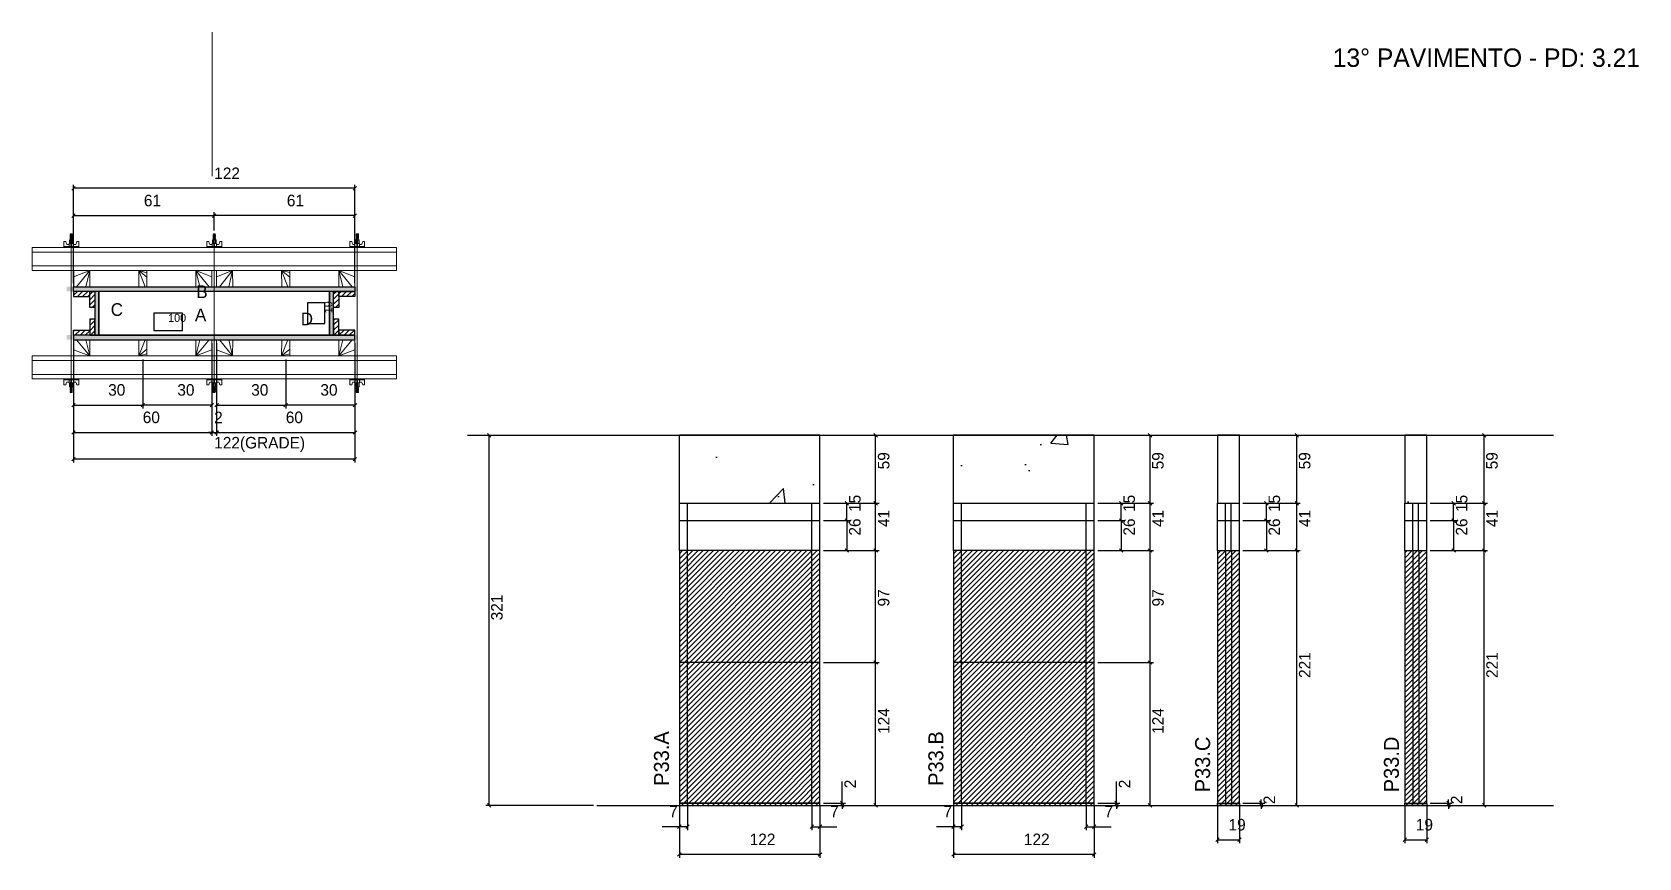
# Model space of a CAD drawing. Header units: metres. Extents: x 4453 to 5847, y 1805 to 2521.
import ezdxf

# ---------------------------------------------------------------- set-up
doc = ezdxf.new("R2010")
doc.units = ezdxf.units.M
for name, color, linetype in [('CHAPA', 7, 'Continuous'), ('COTA', 7, 'Continuous'), ('Hachura', 7, 'Continuous'), ('Madeira', 7, 'Continuous'), ('NIVEL 2° PAV.', 7, 'Continuous'), ('NOMENCLATURA', 7, 'Continuous'), ('Nível', 7, 'Continuous'), ('Painéis', 7, 'Continuous'), ('Perfil Metálico', 7, 'Continuous'), ('SARR_2.2x7', 7, 'Continuous'), ('SARRAFO', 7, 'Continuous'), ('Texto Seção', 7, 'Continuous'), ('TEXTO_GERAL', 7, 'Continuous')]:
    doc.layers.add(name, color=color, linetype=linetype)

msp = doc.modelspace()

# ---------------------------------------------------------------- hatches: boundary and pattern name
at = {"layer": 'COTA'}
h = msp.add_hatch(dxfattribs=at)
h.set_pattern_fill('AR-CONC')
h.paths.add_polyline_path([(5014.4, 2171.6), (5014.4, 2112.6), (5136.4, 2112.6), (5136.4, 2171.6), (5014.4, 2171.6)])
h = msp.add_hatch(dxfattribs=at)
h.set_pattern_fill('AR-CONC')
h.paths.add_polyline_path([(5252.3, 2171.6), (5252.3, 2112.6), (5374.3, 2112.6), (5374.3, 2171.6), (5252.3, 2171.6)])
h = msp.add_hatch(dxfattribs=at)
h.set_pattern_fill('AR-CONC')
h.paths.add_polyline_path([(5500.3, 2112.6), (5500.3, 2171.6), (5481.3, 2171.6), (5481.3, 2112.6), (5500.3, 2112.6)])
h = msp.add_hatch(dxfattribs=at)
h.set_pattern_fill('AR-CONC')
h.paths.add_polyline_path([(5662.8, 2112.6), (5662.8, 2171.6), (5643.8, 2171.6), (5643.8, 2112.6), (5662.8, 2112.6)])
at = {"layer": 'Hachura'}
h = msp.add_hatch(color=7, dxfattribs=at)
h.dxf.hatch_style = 1
h.paths.add_polyline_path([(4482.9, 2296.5), (4482.9, 2300.5), (4734.9, 2300.5), (4734.9, 2296.5), (4482.9, 2296.5), (4482.9, 2296.5)])
h = msp.add_hatch(dxfattribs=at)
h.set_pattern_fill('ANSI31')
h.paths.add_polyline_path([(4502.9, 2296.5), (4502.9, 2292.1), (4488.9, 2292.1), (4488.9, 2296.5), (4502.9, 2296.5)])
h = msp.add_hatch(dxfattribs=at)
h.set_pattern_fill('ANSI31')
h.paths.add_polyline_path([(4507.3, 2296.5), (4502.9, 2296.5), (4502.9, 2282.5), (4507.3, 2282.5), (4507.3, 2296.5)])
h = msp.add_hatch(color=7, dxfattribs=at)
h.dxf.hatch_style = 1
h.paths.add_polyline_path([(4510.9, 2296.5), (4507.3, 2296.5), (4507.3, 2258.5), (4510.9, 2258.5), (4510.9, 2296.5)])
h = msp.add_hatch(color=7, dxfattribs=at)
h.dxf.hatch_style = 1
h.paths.add_polyline_path([(4510.9, 2296.5), (4507.3, 2296.5), (4507.3, 2258.5), (4510.9, 2258.5), (4510.9, 2296.5)])
h = msp.add_hatch(color=7, dxfattribs=at)
h.dxf.hatch_style = 1
h.paths.add_polyline_path([(4714.5, 2296.5), (4710.9, 2296.5), (4710.9, 2258.5), (4714.5, 2258.5), (4714.5, 2296.5)])
h = msp.add_hatch(color=7, dxfattribs=at)
h.dxf.hatch_style = 1
h.paths.add_polyline_path([(4714.5, 2296.5), (4710.9, 2296.5), (4710.9, 2258.5), (4714.5, 2258.5), (4714.5, 2296.5)])
h = msp.add_hatch(dxfattribs=at)
h.set_pattern_fill('ANSI31')
h.paths.add_polyline_path([(4718.9, 2296.5), (4714.5, 2296.5), (4714.5, 2282.5), (4718.9, 2282.5), (4718.9, 2296.5)])
h = msp.add_hatch(dxfattribs=at)
h.set_pattern_fill('ANSI31')
h.paths.add_polyline_path([(4718.9, 2296.5), (4718.9, 2292.1), (4732.9, 2292.1), (4732.9, 2296.5), (4718.9, 2296.5)])
h = msp.add_hatch(dxfattribs=at)
h.set_pattern_fill('ANSI31')
h.paths.add_polyline_path([(4507.3, 2258.5), (4502.9, 2258.5), (4502.9, 2272.5), (4507.3, 2272.5), (4507.3, 2258.5)])
h = msp.add_hatch(dxfattribs=at)
h.set_pattern_fill('ANSI31')
h.paths.add_polyline_path([(4718.9, 2258.5), (4714.5, 2258.5), (4714.5, 2272.5), (4718.9, 2272.5), (4718.9, 2258.5)])
h = msp.add_hatch(color=7, dxfattribs=at)
h.dxf.hatch_style = 1
h.paths.add_polyline_path([(4482.9, 2258.5), (4482.9, 2254.5), (4734.9, 2254.5), (4734.9, 2258.5), (4482.9, 2258.5), (4482.9, 2258.5)])
h = msp.add_hatch(dxfattribs=at)
h.set_pattern_fill('ANSI31')
h.paths.add_polyline_path([(4502.9, 2258.5), (4502.9, 2262.9), (4488.9, 2262.9), (4488.9, 2258.5), (4502.9, 2258.5)])
h = msp.add_hatch(dxfattribs=at)
h.set_pattern_fill('ANSI31')
h.paths.add_polyline_path([(4718.9, 2258.5), (4718.9, 2262.9), (4732.9, 2262.9), (4732.9, 2258.5), (4718.9, 2258.5)])
h = msp.add_hatch(dxfattribs=at)
h.set_pattern_fill('ANSI31')
h.paths.add_polyline_path([(5136.4, 2071.6), (5014.4, 2071.6), (5014.4, 1850.6), (5136.4, 1850.6), (5136.4, 2071.6)])
h = msp.add_hatch(dxfattribs=at)
h.set_pattern_fill('ANSI31')
h.paths.add_polyline_path([(5374.3, 2071.6), (5252.3, 2071.6), (5252.3, 1850.6), (5374.3, 1850.6), (5374.3, 2071.6)])
h = msp.add_hatch(dxfattribs=at)
h.set_pattern_fill('ANSI31')
h.paths.add_polyline_path([(5500.3, 2071.6), (5481.3, 2071.6), (5481.3, 1850.6), (5500.3, 1850.6), (5500.3, 2071.6), (5500.3, 2071.6)])
h = msp.add_hatch(dxfattribs=at)
h.set_pattern_fill('ANSI31')
h.paths.add_polyline_path([(5662.8, 2071.6), (5643.8, 2071.6), (5643.8, 1850.6), (5662.8, 1850.6), (5662.8, 2071.6), (5662.8, 2071.6)])

# ---------------------------------------------------------------- linework, layer by layer
at = {"layer": 'CHAPA', "color": 1, "lineweight": 25}
for points in [[(4488.9, 2296.5), (4488.9, 2300.5), (4732.9, 2300.5), (4732.9, 2296.5)], [(4488.9, 2296.5), (4488.9, 2300.5), (4732.9, 2300.5), (4732.9, 2296.5)], [(4510.9, 2296.5), (4507.3, 2296.5), (4507.3, 2258.5), (4510.9, 2258.5)], [(4510.9, 2296.5), (4507.3, 2296.5), (4507.3, 2258.5), (4510.9, 2258.5)], [(4714.5, 2296.5), (4710.9, 2296.5), (4710.9, 2258.5), (4714.5, 2258.5)], [(4714.5, 2296.5), (4710.9, 2296.5), (4710.9, 2258.5), (4714.5, 2258.5)], [(4488.9, 2258.5), (4488.9, 2254.5), (4732.9, 2254.5), (4732.9, 2258.5)], [(4488.9, 2258.5), (4488.9, 2254.5), (4732.9, 2254.5), (4732.9, 2258.5)]]:
    msp.add_lwpolyline(points, close=True, dxfattribs=at)
at = {"layer": 'COTA', "color": 0, "lineweight": 25}
for p, q in [((4490.4, 2387.4), (4487.4, 2384.4)), ((4731.4, 2384.4), (4734.4, 2387.4)), ((4490.4, 2363.7), (4487.4, 2360.7)), ((4612.4, 2363.7), (4609.4, 2360.7)), ((4609.4, 2360.7), (4612.4, 2363.7)), ((4731.4, 2360.7), (4734.4, 2363.7)), ((4490.4, 2199.3), (4487.4, 2196.3)), ((4547.4, 2196.3), (4550.4, 2199.3)), ((4550.4, 2199.3), (4547.4, 2196.3)), ((4607.4, 2196.3), (4610.4, 2199.3)), ((4614.5, 2199.3), (4611.5, 2196.3)), ((4671.4, 2196.3), (4674.4, 2199.3)), ((4674.4, 2199.3), (4671.4, 2196.3)), ((4731.5, 2196.3), (4734.5, 2199.3)), ((4490.4, 2175.6), (4487.4, 2172.6)), ((4607.4, 2172.6), (4610.4, 2175.6)), ((4607.4, 2172.6), (4610.4, 2175.6)), ((4614.4, 2175.6), (4611.4, 2172.6)), ((4614.5, 2175.6), (4611.5, 2172.6)), ((4731.5, 2172.6), (4734.5, 2175.6)), ((5186.2, 2170.1), (5183.2, 2173.1)), ((5424.2, 2170.1), (5421.2, 2173.1)), ((5551.5, 2170.1), (5548.5, 2173.1)), ((5714, 2170.1), (5711, 2173.1)), ((4490.4, 2152.4), (4487.4, 2149.4)), ((4731.4, 2149.4), (4734.4, 2152.4)), ((5183.2, 2114.1), (5186.2, 2111.1)), ((5421.2, 2114.1), (5424.2, 2111.1)), ((5548.5, 2114.1), (5551.5, 2111.1)), ((5711, 2114.1), (5714, 2111.1)), ((5186.2, 2070.1), (5183.2, 2073.1)), ((5424.2, 2070.1), (5421.2, 2073.1)), ((5551.5, 2070.1), (5548.5, 2073.1)), ((5714, 2070.1), (5711, 2073.1)), ((5186.2, 1973.1), (5183.2, 1976.1)), ((5183.2, 1976.1), (5186.2, 1973.1)), ((5424.2, 1973.1), (5421.2, 1976.1)), ((5421.2, 1976.1), (5424.2, 1973.1)), ((5154.1, 1854.1), (5157.1, 1851.1)), ((5392.1, 1854.1), (5395.1, 1851.1)), ((5517.7, 1854.1), (5520.7, 1851.1)), ((5680.2, 1854.1), (5683.2, 1851.1)), ((5157.1, 1849.1), (5154.1, 1852.1)), ((5183.2, 1852.1), (5186.2, 1849.1)), ((5395.1, 1849.1), (5392.1, 1852.1)), ((5421.2, 1852.1), (5424.2, 1849.1)), ((5520.7, 1849.1), (5517.7, 1852.1)), ((5548.5, 1852.1), (5551.5, 1849.1)), ((5683.2, 1849.1), (5680.2, 1852.1)), ((5711, 1852.1), (5714, 1849.1)), ((5015.9, 1833.6), (5012.9, 1830.6)), ((5019.9, 1830.6), (5022.9, 1833.6)), ((5130.9, 1833.6), (5127.9, 1830.6)), ((5134.9, 1830.6), (5137.9, 1833.6)), ((5253.8, 1833.6), (5250.8, 1830.6)), ((5257.8, 1830.6), (5260.8, 1833.6)), ((5368.8, 1833.6), (5365.8, 1830.6)), ((5372.8, 1830.6), (5375.8, 1833.6)), ((5482.8, 1822.3), (5479.8, 1819.3)), ((5498.8, 1819.3), (5501.8, 1822.3)), ((5645.3, 1822.3), (5642.3, 1819.3)), ((5661.3, 1819.3), (5664.3, 1822.3)), ((5015.9, 1809.5), (5012.9, 1806.5)), ((5134.9, 1806.5), (5137.9, 1809.5)), ((5253.8, 1809.5), (5250.8, 1806.5)), ((5372.8, 1806.5), (5375.8, 1809.5))]:
    msp.add_line(p, q, dxfattribs=at)
at = {"layer": 'COTA', "color": 241, "lineweight": 25}
for p, q in [((4488.9, 2303.5), (4488.9, 2388.9)), ((4732.9, 2385.9), (4488.9, 2385.9)), ((4732.9, 2303.5), (4732.9, 2388.9)), ((4488.9, 2337.5), (4488.9, 2365.2)), ((4488.9, 2362.2), (4610.9, 2362.2)), ((4610.9, 2349.3), (4610.9, 2365.2)), ((4610.9, 2349.3), (4610.9, 2365.2)), ((4732.9, 2362.2), (4610.9, 2362.2)), ((4732.9, 2337.5), (4732.9, 2365.2)), ((4488.9, 2251.5), (4488.9, 2171.1)), ((4608.9, 2251.5), (4608.9, 2171.1)), ((4613, 2251.5), (4613, 2171.1)), ((4733, 2251.5), (4733, 2171.1)), ((4488.9, 2237.5), (4488.9, 2147.9)), ((4548.9, 2237.5), (4548.9, 2194.8)), ((4548.9, 2237.5), (4548.9, 2194.8)), ((4608.9, 2237.5), (4608.9, 2171.1)), ((4612.9, 2237.5), (4612.9, 2171.1)), ((4672.9, 2237.5), (4672.9, 2194.8)), ((4672.9, 2237.5), (4672.9, 2194.8)), ((4732.9, 2237.5), (4732.9, 2147.9)), ((4488.9, 2217.5), (4488.9, 2194.8)), ((4613, 2217.5), (4613, 2194.8)), ((4608.9, 2208.5), (4608.9, 2194.8)), ((4733, 2208.4), (4733, 2194.8)), ((4488.9, 2197.8), (4548.9, 2197.8)), ((4608.9, 2197.8), (4548.9, 2197.8)), ((4613, 2197.8), (4672.9, 2197.8)), ((4733, 2197.8), (4672.9, 2197.8)), ((4488.9, 2174.1), (4608.9, 2174.1)), ((4608.9, 2174.1), (4605.9, 2174.1)), ((4608.9, 2174.1), (4612.9, 2174.1)), ((4612.9, 2174.1), (4615.9, 2174.1)), ((4613, 2174.1), (4733, 2174.1)), ((5014.4, 2112.6), (5014.4, 2171.6)), ((5136.4, 2171.6), (5014.4, 2171.6)), ((5136.4, 2112.6), (5136.4, 2171.6)), ((5374.3, 2171.6), (5252.3, 2171.6)), ((5252.3, 2112.6), (5252.3, 2171.6)), ((5374.3, 2112.6), (5374.3, 2171.6)), ((4732.9, 2150.9), (4488.9, 2150.9))]:
    msp.add_line(p, q, dxfattribs=at)
at = {"layer": 'COTA', "color": 180, "lineweight": 25}
for p, q in [((4706.9, 2286.5), (4691.9, 2286.5)), ((4691.9, 2286.5), (4691.9, 2268.5)), ((4706.9, 2268.5), (4706.9, 2286.5)), ((4583.4, 2277.5), (4558.4, 2277.5)), ((4558.4, 2277.5), (4558.4, 2262.5)), ((4583.4, 2262.5), (4583.4, 2277.5)), ((4558.4, 2262.5), (4583.4, 2262.5)), ((4691.9, 2268.5), (4706.9, 2268.5))]:
    msp.add_line(p, q, dxfattribs=at)
at = {"layer": 'COTA', "color": 4, "lineweight": 25}
for p, q in [((5139.4, 2171.6), (5187.7, 2171.6)), ((5184.7, 2112.6), (5184.7, 2171.6)), ((5377.3, 2171.6), (5425.7, 2171.6)), ((5422.7, 2112.6), (5422.7, 2171.6)), ((5503.3, 2171.6), (5553, 2171.6)), ((5550, 2112.6), (5550, 2171.6)), ((5665.8, 2171.6), (5715.5, 2171.6)), ((5712.5, 2112.6), (5712.5, 2171.6)), ((5139.4, 2112.6), (5187.7, 2112.6)), ((5377.3, 2112.6), (5425.7, 2112.6)), ((5503.3, 2112.6), (5553, 2112.6)), ((5665.8, 2112.6), (5715.5, 2112.6)), ((5139.4, 2071.6), (5187.7, 2071.6)), ((5184.7, 1974.6), (5184.7, 2071.6)), ((5377.3, 2071.6), (5425.7, 2071.6)), ((5422.7, 1974.6), (5422.7, 2071.6)), ((5503.3, 2071.6), (5553, 2071.6)), ((5550, 1850.6), (5550, 2071.6)), ((5665.8, 2071.6), (5715.5, 2071.6)), ((5712.5, 1850.6), (5712.5, 2071.6)), ((5139.4, 1974.6), (5187.7, 1974.6)), ((5177.2, 1974.6), (5187.7, 1974.6)), ((5184.7, 1850.6), (5184.7, 1974.6)), ((5377.3, 1974.6), (5425.7, 1974.6)), ((5415.2, 1974.6), (5425.7, 1974.6)), ((5422.7, 1850.6), (5422.7, 1974.6)), ((5155.6, 1852.6), (5155.6, 1871.4)), ((5393.6, 1852.6), (5393.6, 1871.4)), ((5519.2, 1852.6), (5519.2, 1855.6)), ((5681.7, 1852.6), (5681.7, 1855.6)), ((5014.4, 1849.6), (5014.4, 1805)), ((5014.4, 1847.6), (5014.4, 1829.1)), ((5021.4, 1849.6), (5021.4, 1829.1)), ((5129.4, 1849.6), (5129.4, 1829.1)), ((5136.4, 1849.6), (5136.4, 1805)), ((5136.4, 1847.6), (5136.4, 1829.1)), ((5139.4, 1852.6), (5158.6, 1852.6)), ((5139.4, 1850.6), (5158.6, 1850.6)), ((5139.4, 1850.6), (5187.7, 1850.6)), ((5155.6, 1850.6), (5155.6, 1852.6)), ((5155.6, 1850.6), (5155.6, 1847.6)), ((5252.3, 1849.6), (5252.3, 1805)), ((5252.3, 1847.6), (5252.3, 1829.1)), ((5259.3, 1849.6), (5259.3, 1829.1)), ((5367.3, 1849.6), (5367.3, 1829.1)), ((5374.3, 1849.6), (5374.3, 1805)), ((5374.3, 1847.6), (5374.3, 1829.1)), ((5377.3, 1852.6), (5396.6, 1852.6)), ((5377.3, 1850.6), (5396.6, 1850.6)), ((5377.3, 1850.6), (5425.7, 1850.6)), ((5393.6, 1850.6), (5393.6, 1852.6)), ((5393.6, 1850.6), (5393.6, 1847.6)), ((5481.3, 1849.6), (5481.3, 1817.8)), ((5500.3, 1849.6), (5500.3, 1817.8)), ((5503.3, 1852.6), (5522.2, 1852.6)), ((5503.3, 1850.6), (5522.2, 1850.6)), ((5503.3, 1850.6), (5553, 1850.6)), ((5519.2, 1850.6), (5519.2, 1852.6)), ((5519.2, 1850.6), (5519.2, 1847.6)), ((5643.8, 1849.6), (5643.8, 1817.8)), ((5662.8, 1849.6), (5662.8, 1817.8)), ((5665.8, 1852.6), (5684.7, 1852.6)), ((5665.8, 1850.6), (5684.7, 1850.6)), ((5665.8, 1850.6), (5715.5, 1850.6)), ((5681.7, 1850.6), (5681.7, 1852.6)), ((5681.7, 1850.6), (5681.7, 1847.6)), ((5014.4, 1832.1), (4999.6, 1832.1)), ((5021.4, 1832.1), (5014.4, 1832.1)), ((5129.4, 1832.1), (5136.4, 1832.1)), ((5136.4, 1832.1), (5151.1, 1832.1)), ((5252.3, 1832.1), (5237.6, 1832.1)), ((5259.3, 1832.1), (5252.3, 1832.1)), ((5367.3, 1832.1), (5374.3, 1832.1)), ((5374.3, 1832.1), (5389, 1832.1)), ((5481.3, 1820.8), (5500.3, 1820.8)), ((5643.8, 1820.8), (5662.8, 1820.8)), ((5136.4, 1808), (5014.4, 1808)), ((5374.3, 1808), (5252.3, 1808))]:
    msp.add_line(p, q, dxfattribs=at)
at = {"layer": 'COTA', "color": 241, "lineweight": 25}
for points in [[(5500.3, 2112.6), (5500.3, 2171.6), (5481.3, 2171.6), (5481.3, 2112.6)], [(5662.8, 2112.6), (5662.8, 2171.6), (5643.8, 2171.6), (5643.8, 2112.6)]]:
    msp.add_lwpolyline(points, dxfattribs=at)
at = {"layer": 'Hachura', "color": 0, "lineweight": 9}
for p, q in [((4485.8, 2345.5), (4488, 2344.5)), ((4487.9, 2344.2), (4485.8, 2345.3)), ((4485.8, 2344.4), (4488, 2343.3)), ((4487.9, 2343.1), (4485.8, 2344.1)), ((4485.8, 2343.2), (4488, 2342.1)), ((4487.9, 2341.9), (4485.8, 2343)), ((4487.1, 2341.2), (4485.8, 2341.8)), ((4485.9, 2346), (4486.2, 2346.3)), ((4485.9, 2345.6), (4485.9, 2346)), ((4487.8, 2346), (4485.9, 2346)), ((4485.9, 2345.6), (4487.8, 2344.7)), ((4485.9, 2345.6), (4487.8, 2344.7)), ((4485.9, 2344.5), (4485.9, 2345.1)), ((4487.8, 2344.2), (4485.9, 2345.1)), ((4485.9, 2344.5), (4487.8, 2343.5)), ((4485.9, 2343.3), (4485.9, 2344)), ((4487.8, 2343), (4485.9, 2344)), ((4485.9, 2343.7), (4485.9, 2344)), ((4485.9, 2343.3), (4487.8, 2342.3)), ((4485.9, 2342.2), (4485.9, 2342.8)), ((4487.8, 2341.8), (4485.9, 2342.8)), ((4485.9, 2342.2), (4487.8, 2341.2)), ((4486.8, 2341.2), (4485.9, 2341.6)), ((4485.9, 2341.2), (4485.9, 2341.6)), ((4486.2, 2346.3), (4487.5, 2346.3)), ((4487.8, 2345.3), (4486.6, 2346)), ((4487.9, 2345.4), (4486.8, 2346)), ((4487.3, 2346), (4488, 2345.6)), ((4487.8, 2346), (4487.5, 2346.3)), ((4487.6, 2346), (4487.8, 2345.8)), ((4487.8, 2345.3), (4487.8, 2344.7)), ((4487.8, 2343.5), (4487.8, 2344.2)), ((4487.8, 2342.8), (4487.8, 2343)), ((4487.8, 2342.8), (4487.8, 2342.3)), ((4487.8, 2341.8), (4487.8, 2341.2)), ((4609.8, 2345.5), (4612, 2344.4)), ((4612, 2344.2), (4609.8, 2345.3)), ((4609.8, 2344.4), (4612, 2343.3)), ((4612, 2343), (4609.8, 2344.1)), ((4609.8, 2343.2), (4612, 2342.1)), ((4612, 2341.9), (4609.8, 2343)), ((4611.1, 2341.2), (4609.8, 2341.8)), ((4609.9, 2345.9), (4610.2, 2346.3)), ((4609.9, 2345.6), (4609.9, 2345.9)), ((4611.9, 2345.9), (4609.9, 2345.9)), ((4609.9, 2345.6), (4611.9, 2344.6)), ((4609.9, 2345.6), (4611.9, 2344.6)), ((4609.9, 2344.5), (4609.9, 2345.1)), ((4611.9, 2344.1), (4609.9, 2345.1)), ((4609.9, 2344.5), (4611.9, 2343.5)), ((4609.9, 2343.3), (4609.9, 2343.9)), ((4611.9, 2343), (4609.9, 2343.9)), ((4609.9, 2343.7), (4609.9, 2343.9)), ((4609.9, 2343.3), (4611.9, 2342.3)), ((4609.9, 2342.1), (4609.9, 2342.8)), ((4611.9, 2341.8), (4609.9, 2342.8)), ((4609.9, 2342.1), (4611.9, 2341.2)), ((4610.2, 2346.3), (4611.5, 2346.3)), ((4611.9, 2345.3), (4610.6, 2345.9)), ((4612, 2345.4), (4610.8, 2345.9)), ((4611.3, 2345.9), (4612, 2345.6)), ((4611.9, 2345.9), (4611.5, 2346.3)), ((4611.6, 2345.9), (4611.9, 2345.8)), ((4611.9, 2345.3), (4611.9, 2344.6)), ((4611.9, 2343.5), (4611.9, 2344.1)), ((4611.9, 2342.8), (4611.9, 2343)), ((4611.9, 2342.8), (4611.9, 2342.3)), ((4611.9, 2341.8), (4611.9, 2341.2)), ((4734.6, 2346), (4733.9, 2345.6)), ((4733.9, 2345.4), (4735.1, 2346)), ((4736.1, 2345.5), (4733.9, 2344.5)), ((4733.9, 2344.2), (4736.1, 2345.3)), ((4736.1, 2344.4), (4733.9, 2343.3)), ((4733.9, 2343.1), (4736.1, 2344.1)), ((4736.1, 2343.2), (4733.9, 2342.1)), ((4733.9, 2341.9), (4736.1, 2343)), ((4734, 2346), (4734.4, 2346.3)), ((4734.3, 2346), (4734, 2345.8)), ((4734, 2345.3), (4735.3, 2346)), ((4734, 2346), (4736, 2346)), ((4736, 2345.6), (4734, 2344.7)), ((4736, 2345.6), (4734, 2344.7)), ((4734, 2345.3), (4734, 2344.7)), ((4734, 2344.2), (4736, 2345.1)), ((4736, 2344.5), (4734, 2343.5)), ((4734, 2343.5), (4734, 2344.2)), ((4734, 2343), (4736, 2344)), ((4736, 2343.3), (4734, 2342.3)), ((4734, 2342.8), (4734, 2343)), ((4734, 2342.8), (4734, 2342.3)), ((4734, 2341.8), (4736, 2342.8)), ((4736, 2342.2), (4734, 2341.2)), ((4734, 2341.8), (4734, 2341.2)), ((4735.7, 2346.3), (4734.4, 2346.3)), ((4734.8, 2341.2), (4736.1, 2341.8)), ((4735.1, 2341.2), (4736, 2341.6)), ((4736, 2346), (4735.7, 2346.3)), ((4736, 2345.6), (4736, 2346)), ((4736, 2344.5), (4736, 2345.1)), ((4736, 2343.3), (4736, 2344)), ((4736, 2343.7), (4736, 2344)), ((4736, 2342.2), (4736, 2342.8)), ((4736, 2341.2), (4736, 2341.6)), ((4480.5, 2334.5), (4480.5, 2339.6)), ((4480.5, 2339.6), (4482.2, 2339.6)), ((4480.5, 2335.4), (4493.4, 2335.4)), ((4480.5, 2335.4), (4485.7, 2335.4)), ((4493.4, 2334.5), (4480.5, 2334.5)), ((4480.6, 2335.4), (4480.6, 2334.5)), ((4480.8, 2335.4), (4480.8, 2334.5)), ((4481.2, 2335.4), (4481.2, 2334.5)), ((4481.6, 2335.4), (4481.6, 2334.5)), ((4482.2, 2339.6), (4482.8, 2337.4)), ((4482.5, 2335.4), (4482.5, 2334.5)), ((4483.1, 2337.2), (4485, 2337.2)), ((4483.9, 2335.4), (4483.9, 2334.5)), ((4492.4, 2334.5), (4484.6, 2334.5)), ((4485, 2338), (4488.9, 2338)), ((4485, 2335.4), (4485, 2338)), ((4486.9, 2335.4), (4485, 2335.4)), ((4488.6, 2341.2), (4485.3, 2341.2)), ((4485.3, 2341.2), (4485.3, 2338)), ((4488.6, 2341.1), (4485.3, 2341.1)), ((4485.7, 2335.4), (4486.3, 2335.4)), ((4486, 2335.1), (4486, 2335.3)), ((4486, 2334.6), (4486, 2335.1)), ((4486.3, 2341.2), (4486.3, 2338)), ((4486.6, 2335.4), (4486.6, 2337.4)), ((4486.9, 2335.4), (4486.9, 2334.5)), ((4487.1, 2337.4), (4487.1, 2335.4)), ((4487.8, 2341.2), (4487.8, 2338)), ((4487.9, 2335.3), (4487.9, 2334.8)), ((4488.6, 2338), (4488.6, 2341.2)), ((4488.9, 2338), (4488.6, 2338)), ((4488.9, 2338), (4488.6, 2338)), ((4488.9, 2338), (4488.9, 2335.4)), ((4490.8, 2337.2), (4488.9, 2337.2)), ((4490, 2335.4), (4490, 2334.5)), ((4491.7, 2339.6), (4491.1, 2337.4)), ((4491.4, 2335.4), (4491.4, 2334.5)), ((4493.4, 2339.6), (4491.7, 2339.6)), ((4492.2, 2335.4), (4492.2, 2334.5)), ((4492.7, 2335.4), (4492.7, 2334.5)), ((4493, 2335.4), (4493, 2334.5)), ((4493.3, 2335.4), (4493.3, 2334.5)), ((4493.4, 2335.4), (4493.4, 2339.6)), ((4493.4, 2335.4), (4493.4, 2334.5)), ((4604.5, 2334.5), (4604.5, 2339.6)), ((4604.5, 2339.6), (4606.2, 2339.6)), ((4604.5, 2335.4), (4617.4, 2335.4)), ((4604.5, 2335.4), (4609.7, 2335.4)), ((4617.4, 2334.5), (4604.5, 2334.5)), ((4604.6, 2335.4), (4604.6, 2334.5)), ((4604.9, 2335.4), (4604.9, 2334.5)), ((4605.2, 2335.4), (4605.2, 2334.5)), ((4605.7, 2335.4), (4605.7, 2334.5)), ((4606.2, 2339.6), (4606.8, 2337.4)), ((4606.5, 2335.4), (4606.5, 2334.5)), ((4607.1, 2337.2), (4609, 2337.2)), ((4607.9, 2335.4), (4607.9, 2334.5)), ((4616.4, 2334.5), (4608.6, 2334.5)), ((4609, 2337.9), (4612.9, 2337.9)), ((4609, 2335.4), (4609, 2337.9)), ((4611, 2335.4), (4609, 2335.4)), ((4612.6, 2341.2), (4609.3, 2341.2)), ((4609.3, 2341.2), (4609.3, 2337.9)), ((4612.6, 2341.1), (4609.3, 2341.1)), ((4609.7, 2335.4), (4610.3, 2335.4)), ((4610.8, 2341.2), (4609.9, 2341.6)), ((4609.9, 2341.2), (4609.9, 2341.6)), ((4610, 2335), (4610, 2335.3)), ((4610, 2334.6), (4610, 2335)), ((4610.3, 2341.2), (4610.3, 2337.9)), ((4610.6, 2335.4), (4610.6, 2337.4)), ((4610.9, 2335.4), (4610.9, 2334.5)), ((4611.2, 2337.4), (4611.2, 2335.4)), ((4611.9, 2341.2), (4611.9, 2337.9)), ((4611.9, 2335.2), (4611.9, 2334.8)), ((4612.6, 2337.9), (4612.6, 2341.2)), ((4612.9, 2337.9), (4612.6, 2337.9)), ((4612.9, 2337.9), (4612.6, 2337.9)), ((4612.9, 2337.9), (4612.9, 2335.4)), ((4614.8, 2337.2), (4612.9, 2337.2)), ((4614, 2335.4), (4614, 2334.5)), ((4615.7, 2339.6), (4615.1, 2337.4)), ((4615.4, 2335.4), (4615.4, 2334.5)), ((4617.4, 2339.6), (4615.7, 2339.6)), ((4616.3, 2335.4), (4616.3, 2334.5)), ((4616.7, 2335.4), (4616.7, 2334.5)), ((4617.1, 2335.4), (4617.1, 2334.5)), ((4617.3, 2335.4), (4617.3, 2334.5)), ((4617.4, 2335.4), (4617.4, 2339.6)), ((4617.4, 2335.4), (4617.4, 2334.5)), ((4728.5, 2335.4), (4728.5, 2339.6)), ((4728.5, 2339.6), (4730.2, 2339.6)), ((4741.4, 2335.4), (4728.5, 2335.4)), ((4728.5, 2335.4), (4728.5, 2334.5)), ((4728.5, 2334.5), (4741.4, 2334.5)), ((4728.6, 2335.4), (4728.6, 2334.5)), ((4728.8, 2335.4), (4728.8, 2334.5)), ((4729.2, 2335.4), (4729.2, 2334.5)), ((4729.5, 2334.5), (4737.3, 2334.5)), ((4729.6, 2335.4), (4729.6, 2334.5)), ((4730.2, 2339.6), (4730.8, 2337.4)), ((4730.5, 2335.4), (4730.5, 2334.5)), ((4731.1, 2337.2), (4733, 2337.2)), ((4731.9, 2335.4), (4731.9, 2334.5)), ((4736.9, 2338), (4733, 2338)), ((4733, 2338), (4733, 2335.4)), ((4733, 2338), (4733.3, 2338)), ((4733, 2338), (4733.3, 2338)), ((4733.3, 2341.2), (4736.6, 2341.2)), ((4733.3, 2338), (4733.3, 2341.2)), ((4733.3, 2341.1), (4736.6, 2341.1)), ((4734, 2341.2), (4734, 2338)), ((4734, 2335.3), (4734, 2334.8)), ((4734.7, 2337.4), (4734.7, 2335.4)), ((4734.9, 2335.4), (4736.9, 2335.4)), ((4735, 2335.4), (4735, 2334.5)), ((4735.3, 2335.4), (4735.3, 2337.4)), ((4735.6, 2341.2), (4735.6, 2338)), ((4736.2, 2335.4), (4735.6, 2335.4)), ((4735.9, 2335.1), (4735.9, 2335.3)), ((4735.9, 2334.6), (4735.9, 2335.1)), ((4741.4, 2335.4), (4736.2, 2335.4)), ((4736.6, 2341.2), (4736.6, 2338)), ((4736.9, 2335.4), (4736.9, 2338)), ((4738.8, 2337.2), (4736.9, 2337.2)), ((4738, 2335.4), (4738, 2334.5)), ((4739.7, 2339.6), (4739.1, 2337.4)), ((4739.4, 2335.4), (4739.4, 2334.5)), ((4741.4, 2339.6), (4739.7, 2339.6)), ((4740.2, 2335.4), (4740.2, 2334.5)), ((4740.7, 2335.4), (4740.7, 2334.5)), ((4741, 2335.4), (4741, 2334.5)), ((4741.3, 2335.4), (4741.3, 2334.5)), ((4741.4, 2334.5), (4741.4, 2339.6)), ((4493.4, 2220.5), (4480.5, 2220.5)), ((4480.5, 2220.5), (4480.5, 2215.3)), ((4480.5, 2219.6), (4493.4, 2219.6)), ((4480.5, 2219.6), (4485.7, 2219.6)), ((4480.6, 2219.6), (4480.6, 2220.5)), ((4480.8, 2219.6), (4480.8, 2220.5)), ((4481.2, 2219.6), (4481.2, 2220.5)), ((4481.6, 2219.6), (4481.6, 2220.5)), ((4482.2, 2215.3), (4482.8, 2217.5)), ((4482.5, 2219.6), (4482.5, 2220.5)), ((4483.1, 2217.8), (4485, 2217.8)), ((4483.9, 2219.6), (4483.9, 2220.5)), ((4492.4, 2220.5), (4484.6, 2220.5)), ((4486.9, 2219.6), (4485, 2219.6)), ((4485, 2219.6), (4485, 2217)), ((4485, 2217), (4488.9, 2217)), ((4485.3, 2213.8), (4485.3, 2217)), ((4485.7, 2219.6), (4486.3, 2219.6)), ((4486, 2220.3), (4486, 2219.9)), ((4486, 2219.9), (4486, 2219.7)), ((4486.3, 2213.8), (4486.3, 2217)), ((4486.6, 2219.6), (4486.6, 2217.6)), ((4486.9, 2219.6), (4486.9, 2220.5)), ((4487.1, 2217.6), (4487.1, 2219.6)), ((4487.8, 2213.8), (4487.8, 2217)), ((4487.9, 2219.7), (4487.9, 2220.1)), ((4488.6, 2217), (4488.6, 2213.8)), ((4488.9, 2217), (4488.6, 2217)), ((4488.9, 2217), (4488.6, 2217)), ((4488.9, 2217), (4488.9, 2219.6)), ((4490.8, 2217.8), (4488.9, 2217.8)), ((4490, 2219.6), (4490, 2220.5)), ((4491.7, 2215.3), (4491.1, 2217.5)), ((4491.4, 2219.6), (4491.4, 2220.5)), ((4492.2, 2219.6), (4492.2, 2220.5)), ((4492.7, 2219.6), (4492.7, 2220.5)), ((4493, 2219.6), (4493, 2220.5)), ((4493.3, 2219.6), (4493.3, 2220.5)), ((4493.4, 2219.6), (4493.4, 2220.5)), ((4493.4, 2219.6), (4493.4, 2215.3)), ((4617.4, 2220.5), (4604.5, 2220.5)), ((4604.5, 2220.5), (4604.5, 2215.3)), ((4604.5, 2219.6), (4617.4, 2219.6)), ((4604.5, 2219.6), (4609.7, 2219.6)), ((4604.6, 2219.5), (4604.6, 2220.5)), ((4604.9, 2219.5), (4604.9, 2220.5)), ((4605.2, 2219.5), (4605.2, 2220.5)), ((4605.7, 2219.5), (4605.7, 2220.5)), ((4606.2, 2215.3), (4606.8, 2217.5)), ((4606.5, 2219.5), (4606.5, 2220.5)), ((4607.1, 2217.7), (4609, 2217.7)), ((4607.9, 2219.5), (4607.9, 2220.5)), ((4616.4, 2220.5), (4608.6, 2220.5)), ((4611, 2219.6), (4609, 2219.6)), ((4609, 2219.6), (4609, 2217)), ((4609, 2217), (4612.9, 2217)), ((4609.3, 2213.8), (4609.3, 2217)), ((4609.7, 2219.6), (4610.3, 2219.6)), ((4610, 2220.3), (4610, 2219.9)), ((4610, 2219.9), (4610, 2219.7)), ((4610.3, 2213.8), (4610.3, 2217)), ((4610.6, 2219.6), (4610.6, 2217.6)), ((4610.9, 2219.6), (4610.9, 2220.5)), ((4611.2, 2217.6), (4611.2, 2219.6)), ((4611.9, 2219.7), (4611.9, 2220.1)), ((4611.9, 2213.8), (4611.9, 2217)), ((4612.6, 2217), (4612.6, 2213.8)), ((4612.9, 2217), (4612.6, 2217)), ((4612.9, 2217), (4612.6, 2217)), ((4612.9, 2217), (4612.9, 2219.6)), ((4614.8, 2217.7), (4612.9, 2217.7)), ((4614, 2219.5), (4614, 2220.5)), ((4615.7, 2215.3), (4615.1, 2217.5)), ((4615.4, 2219.5), (4615.4, 2220.5)), ((4616.3, 2219.5), (4616.3, 2220.5)), ((4616.7, 2219.5), (4616.7, 2220.5)), ((4617.1, 2219.5), (4617.1, 2220.5)), ((4617.3, 2219.5), (4617.3, 2220.5)), ((4617.4, 2219.6), (4617.4, 2220.5)), ((4617.4, 2219.6), (4617.4, 2215.3)), ((4728.5, 2220.5), (4741.4, 2220.5)), ((4728.5, 2219.6), (4728.5, 2220.5)), ((4741.4, 2219.6), (4728.5, 2219.6)), ((4728.5, 2219.6), (4728.5, 2215.3)), ((4728.6, 2219.6), (4728.6, 2220.5)), ((4728.8, 2219.6), (4728.8, 2220.5)), ((4729.2, 2219.6), (4729.2, 2220.5)), ((4729.5, 2220.5), (4737.3, 2220.5)), ((4729.6, 2219.6), (4729.6, 2220.5)), ((4730.2, 2215.3), (4730.8, 2217.5)), ((4730.5, 2219.6), (4730.5, 2220.5)), ((4731.1, 2217.8), (4733, 2217.8)), ((4731.9, 2219.6), (4731.9, 2220.5)), ((4733, 2217), (4733, 2219.6)), ((4736.9, 2217), (4733, 2217)), ((4733, 2217), (4733.3, 2217)), ((4733, 2217), (4733.3, 2217)), ((4733.3, 2217), (4733.3, 2213.8)), ((4734, 2219.7), (4734, 2220.1)), ((4734, 2213.8), (4734, 2217)), ((4734.7, 2217.6), (4734.7, 2219.6)), ((4734.9, 2219.6), (4736.9, 2219.6)), ((4735, 2219.6), (4735, 2220.5)), ((4735.3, 2219.6), (4735.3, 2217.6)), ((4736.2, 2219.6), (4735.6, 2219.6)), ((4735.6, 2213.8), (4735.6, 2217)), ((4735.9, 2220.3), (4735.9, 2219.9)), ((4735.9, 2219.9), (4735.9, 2219.7)), ((4741.4, 2219.6), (4736.2, 2219.6)), ((4736.6, 2213.8), (4736.6, 2217)), ((4736.9, 2219.6), (4736.9, 2217)), ((4738.8, 2217.8), (4736.9, 2217.8)), ((4738, 2219.6), (4738, 2220.5)), ((4739.7, 2215.3), (4739.1, 2217.5)), ((4739.4, 2219.6), (4739.4, 2220.5)), ((4740.2, 2219.6), (4740.2, 2220.5)), ((4740.7, 2219.6), (4740.7, 2220.5)), ((4741, 2219.6), (4741, 2220.5)), ((4741.3, 2219.6), (4741.3, 2220.5)), ((4741.4, 2220.5), (4741.4, 2215.3)), ((4480.5, 2215.3), (4482.2, 2215.3)), ((4488.6, 2213.8), (4485.3, 2213.8)), ((4488.6, 2213.8), (4485.3, 2213.8)), ((4487.1, 2213.8), (4485.8, 2213.1)), ((4487.9, 2213), (4485.8, 2212)), ((4485.8, 2211.7), (4488, 2212.8)), ((4487.9, 2211.9), (4485.8, 2210.8)), ((4485.8, 2210.6), (4488, 2211.7)), ((4487.9, 2210.7), (4485.8, 2209.7)), ((4485.8, 2209.4), (4488, 2210.5)), ((4485.9, 2212.8), (4487.8, 2213.8)), ((4486.8, 2213.8), (4485.9, 2213.3)), ((4485.9, 2213.8), (4485.9, 2213.3)), ((4487.8, 2213.1), (4485.9, 2212.2)), ((4485.9, 2212.8), (4485.9, 2212.2)), ((4485.9, 2211.6), (4487.8, 2212.6)), ((4487.8, 2212), (4485.9, 2211)), ((4485.9, 2211.6), (4485.9, 2211)), ((4485.9, 2210.5), (4487.8, 2211.4)), ((4485.9, 2211.2), (4485.9, 2211)), ((4487.8, 2210.8), (4485.9, 2209.8)), ((4485.9, 2210.5), (4485.9, 2209.8)), ((4485.9, 2209.3), (4487.8, 2210.3)), ((4485.9, 2209.3), (4487.8, 2210.3)), ((4485.9, 2209.3), (4485.9, 2209)), ((4485.9, 2209), (4486.2, 2208.7)), ((4487.8, 2209), (4485.9, 2209)), ((4486.2, 2208.7), (4487.5, 2208.7)), ((4487.8, 2209.6), (4486.6, 2209)), ((4487.9, 2209.6), (4486.8, 2209)), ((4487.3, 2209), (4488, 2209.3)), ((4487.8, 2209), (4487.5, 2208.7)), ((4487.6, 2209), (4487.8, 2209.1)), ((4487.8, 2213.1), (4487.8, 2213.8)), ((4487.8, 2212.2), (4487.8, 2212.6)), ((4487.8, 2212.2), (4487.8, 2212)), ((4487.8, 2211.4), (4487.8, 2210.8)), ((4487.8, 2209.6), (4487.8, 2210.3)), ((4493.4, 2215.3), (4491.7, 2215.3)), ((4604.5, 2215.3), (4606.2, 2215.3)), ((4612.6, 2213.8), (4609.3, 2213.8)), ((4612.6, 2213.8), (4609.3, 2213.8)), ((4611.1, 2213.8), (4609.8, 2213.1)), ((4612, 2213), (4609.8, 2212)), ((4609.8, 2211.7), (4612, 2212.8)), ((4612, 2211.9), (4609.8, 2210.8)), ((4609.8, 2210.6), (4612, 2211.6)), ((4612, 2210.7), (4609.8, 2209.6)), ((4609.8, 2209.4), (4612, 2210.5)), ((4609.9, 2212.8), (4611.9, 2213.8)), ((4610.8, 2213.8), (4609.9, 2213.3)), ((4609.9, 2213.8), (4609.9, 2213.3)), ((4611.9, 2213.1), (4609.9, 2212.1)), ((4609.9, 2212.8), (4609.9, 2212.1)), ((4609.9, 2211.6), (4611.9, 2212.6)), ((4611.9, 2211.9), (4609.9, 2211)), ((4609.9, 2211.6), (4609.9, 2211)), ((4609.9, 2210.5), (4611.9, 2211.4)), ((4609.9, 2211.2), (4609.9, 2211)), ((4611.9, 2210.8), (4609.9, 2209.8)), ((4609.9, 2210.5), (4609.9, 2209.8)), ((4609.9, 2209.3), (4611.9, 2210.3)), ((4609.9, 2209.3), (4611.9, 2210.3)), ((4609.9, 2209.3), (4609.9, 2209)), ((4609.9, 2209), (4610.2, 2208.7)), ((4611.9, 2209), (4609.9, 2209)), ((4610.2, 2208.7), (4611.5, 2208.7)), ((4611.9, 2209.6), (4610.6, 2209)), ((4612, 2209.5), (4610.8, 2209)), ((4611.3, 2209), (4612, 2209.3)), ((4611.9, 2209), (4611.5, 2208.7)), ((4611.6, 2209), (4611.9, 2209.1)), ((4611.9, 2213.1), (4611.9, 2213.8)), ((4611.9, 2212.2), (4611.9, 2212.6)), ((4611.9, 2212.2), (4611.9, 2211.9)), ((4611.9, 2211.4), (4611.9, 2210.8)), ((4611.9, 2209.6), (4611.9, 2210.3)), ((4617.4, 2215.3), (4615.7, 2215.3)), ((4728.5, 2215.3), (4730.2, 2215.3)), ((4733.3, 2213.8), (4736.6, 2213.8)), ((4733.3, 2213.8), (4736.6, 2213.8)), ((4733.9, 2213), (4736.1, 2212)), ((4736.1, 2211.7), (4733.9, 2212.8)), ((4733.9, 2211.9), (4736.1, 2210.8)), ((4736.1, 2210.6), (4733.9, 2211.7)), ((4733.9, 2210.7), (4736.1, 2209.7)), ((4736.1, 2209.4), (4733.9, 2210.5)), ((4733.9, 2209.6), (4735.1, 2209)), ((4734.6, 2209), (4733.9, 2209.3)), ((4734, 2213.1), (4734, 2213.8)), ((4736, 2212.8), (4734, 2213.8)), ((4734, 2213.1), (4736, 2212.2)), ((4734, 2212.2), (4734, 2212.6)), ((4736, 2211.6), (4734, 2212.6)), ((4734, 2212.2), (4734, 2212)), ((4734, 2212), (4736, 2211)), ((4734, 2211.4), (4734, 2210.8)), ((4736, 2210.5), (4734, 2211.4)), ((4734, 2210.8), (4736, 2209.8)), ((4736, 2209.3), (4734, 2210.3)), ((4734, 2209.6), (4734, 2210.3)), ((4736, 2209.3), (4734, 2210.3)), ((4734, 2209.6), (4735.3, 2209)), ((4734.3, 2209), (4734, 2209.1)), ((4734, 2209), (4734.4, 2208.7)), ((4734, 2209), (4736, 2209)), ((4735.7, 2208.7), (4734.4, 2208.7)), ((4734.8, 2213.8), (4736.1, 2213.1)), ((4735.1, 2213.8), (4736, 2213.3)), ((4736, 2209), (4735.7, 2208.7)), ((4736, 2213.8), (4736, 2213.3)), ((4736, 2212.8), (4736, 2212.2)), ((4736, 2211.6), (4736, 2211)), ((4736, 2211.2), (4736, 2211)), ((4736, 2210.5), (4736, 2209.8)), ((4736, 2209.3), (4736, 2209)), ((4741.4, 2215.3), (4739.7, 2215.3))]:
    msp.add_line(p, q, dxfattribs=at)
at = {"layer": 'Hachura', "color": 251, "lineweight": 9}
for p, q in [((4486.9, 2345.3), (4486.9, 2213.5)), ((4611, 2345.3), (4610.9, 2213.5)), ((4734.9, 2345.3), (4735, 2213.5))]:
    msp.add_line(p, q, dxfattribs=at)
at = {"layer": 'Madeira', "color": 126, "lineweight": 18}
for p, q in [((4502.9, 2314.5), (4488.9, 2309.1)), ((4502.9, 2314.5), (4491.4, 2300.5)), ((4502.9, 2314.5), (4499.5, 2300.5)), ((4545.4, 2314.5), (4552.4, 2308.7)), ((4545.4, 2314.5), (4552.4, 2312.7)), ((4545.4, 2314.5), (4550.9, 2300.5)), ((4594.9, 2314.5), (4606.4, 2300.5)), ((4594.9, 2314.5), (4598.4, 2300.5)), ((4594.9, 2314.5), (4608.9, 2309.1)), ((4626.9, 2314.5), (4613, 2309.1)), ((4626.9, 2314.5), (4615.4, 2300.5)), ((4626.9, 2314.5), (4623.5, 2300.5)), ((4669.4, 2314.5), (4676.4, 2308.7)), ((4669.4, 2314.5), (4676.4, 2312.8)), ((4669.4, 2314.5), (4674.9, 2300.5)), ((4719, 2314.5), (4730.5, 2300.5)), ((4719, 2314.5), (4722.4, 2300.5)), ((4719, 2314.5), (4733, 2309.1)), ((4502.9, 2240.5), (4488.9, 2245.9)), ((4502.9, 2240.5), (4491.4, 2254.5)), ((4502.9, 2240.5), (4499.5, 2254.5)), ((4545.4, 2240.5), (4550.9, 2254.5)), ((4545.4, 2240.5), (4552.4, 2246.2)), ((4594.9, 2240.5), (4606.4, 2254.5)), ((4594.9, 2240.5), (4598.4, 2254.5)), ((4594.9, 2240.5), (4608.9, 2245.9)), ((4626.9, 2240.5), (4613, 2245.9)), ((4626.9, 2240.5), (4615.4, 2254.5)), ((4626.9, 2240.5), (4623.5, 2254.5)), ((4669.4, 2240.5), (4674.9, 2254.5)), ((4669.4, 2240.5), (4676.4, 2246.2)), ((4719, 2240.5), (4730.5, 2254.5)), ((4719, 2240.5), (4722.4, 2254.5)), ((4719, 2240.5), (4733, 2245.9)), ((4545.4, 2240.5), (4552.4, 2242.2)), ((4669.4, 2240.5), (4676.4, 2242.2))]:
    msp.add_line(p, q, dxfattribs=at)
for points in [[(4502.9, 2314.5), (4502.9, 2300.5), (4488.9, 2300.5), (4488.9, 2314.5)], [(4733, 2314.5), (4732.9, 2300.5), (4489, 2300.5), (4489, 2314.5)], [(4733, 2314.5), (4732.9, 2300.5), (4489, 2300.5), (4489, 2314.5)], [(4545.4, 2314.5), (4552.4, 2314.5), (4552.4, 2300.5), (4545.4, 2300.5)], [(4594.9, 2314.5), (4594.9, 2300.5), (4608.9, 2300.5), (4608.9, 2314.5)], [(4626.9, 2314.5), (4627, 2300.5), (4613, 2300.5), (4612.9, 2314.5)], [(4669.4, 2314.5), (4676.4, 2314.5), (4676.5, 2300.5), (4669.5, 2300.5)], [(4719, 2314.5), (4718.9, 2300.5), (4732.9, 2300.5), (4733, 2314.5)], [(4502.9, 2240.5), (4502.9, 2254.5), (4488.9, 2254.5), (4488.9, 2240.5)], [(4733, 2240.5), (4732.9, 2254.5), (4489, 2254.5), (4489, 2240.5)], [(4545.4, 2240.5), (4552.4, 2240.5), (4552.4, 2254.5), (4545.4, 2254.5)], [(4594.9, 2240.5), (4594.9, 2254.5), (4608.9, 2254.5), (4608.9, 2240.5)], [(4626.9, 2240.5), (4627, 2254.5), (4613, 2254.5), (4612.9, 2240.5)], [(4669.4, 2240.5), (4676.4, 2240.5), (4676.5, 2254.5), (4669.5, 2254.5)], [(4719, 2240.5), (4718.9, 2254.5), (4732.9, 2254.5), (4733, 2240.5)]]:
    msp.add_lwpolyline(points, close=True, dxfattribs=at)
at = {"layer": 'NIVEL 2° PAV.', "color": 4, "lineweight": 25}
for p, q in [((4846.2, 2171.6), (4852.4, 2171.6)), ((4849.4, 1850.6), (4849.4, 2171.6)), ((4939.9, 1850.6), (4846.4, 1850.6))]:
    msp.add_line(p, q, dxfattribs=at)
at = {"layer": 'NIVEL 2° PAV.', "color": 0, "lineweight": 25}
for p, q in [((4850.9, 2170.1), (4847.9, 2173.1)), ((4847.9, 1852.1), (4850.9, 1849.1))]:
    msp.add_line(p, q, dxfattribs=at)
at = {"layer": 'Nível', "color": 4, "lineweight": 25}
for p, q in [((4830.7, 2171.6), (5772.7, 2171.6)), ((4942.9, 1850.6), (5772.7, 1850.6))]:
    msp.add_line(p, q, dxfattribs=at)
at = {"layer": 'Painéis', "color": 200, "lineweight": 25}
for p, q in [((5014.4, 2112.6), (5136.4, 2112.6)), ((5014.4, 2071.6), (5014.4, 2112.6)), ((5136.4, 2071.6), (5136.4, 2112.6)), ((5252.3, 2112.6), (5374.3, 2112.6)), ((5252.3, 2071.6), (5252.3, 2112.6)), ((5374.3, 2071.6), (5374.3, 2112.6)), ((5481.3, 2112.6), (5500.3, 2112.6)), ((5481.3, 2071.6), (5481.3, 2112.6)), ((5500.3, 2071.6), (5500.3, 2112.6)), ((5643.8, 2112.6), (5662.8, 2112.6)), ((5643.8, 2071.6), (5643.8, 2112.6)), ((5662.8, 2071.6), (5662.8, 2112.6)), ((5014.4, 2097.6), (5136.4, 2097.6)), ((5252.3, 2097.6), (5374.3, 2097.6)), ((5481.3, 2097.6), (5500.3, 2097.6)), ((5643.8, 2097.6), (5662.8, 2097.6)), ((5014.4, 2071.6), (5014.4, 1974.6)), ((5136.4, 2071.6), (5014.4, 2071.6)), ((5136.4, 1974.6), (5136.4, 2071.6)), ((5252.3, 2071.6), (5252.3, 1974.6)), ((5374.3, 2071.6), (5252.3, 2071.6)), ((5374.3, 1974.6), (5374.3, 2071.6)), ((5481.3, 2071.6), (5481.3, 1852.6)), ((5481.3, 2071.6), (5500.3, 2071.6)), ((5500.3, 1852.6), (5500.3, 2071.6)), ((5643.8, 2071.6), (5643.8, 1852.6)), ((5643.8, 2071.6), (5662.8, 2071.6)), ((5662.8, 1852.6), (5662.8, 2071.6)), ((5014.4, 1974.6), (5014.4, 1850.6)), ((5136.4, 1974.6), (5014.4, 1974.6)), ((5136.4, 1850.6), (5136.4, 1974.6)), ((5252.3, 1974.6), (5252.3, 1850.6)), ((5374.3, 1974.6), (5252.3, 1974.6)), ((5374.3, 1850.6), (5374.3, 1974.6)), ((5014.4, 1852.6), (5136.4, 1852.6)), ((5252.3, 1852.6), (5374.3, 1852.6)), ((5481.3, 1852.6), (5500.3, 1852.6)), ((5643.8, 1852.6), (5662.8, 1852.6))]:
    msp.add_line(p, q, dxfattribs=at)
at = {"layer": 'Painéis', "color": 4, "lineweight": 25}
for p, q in [((5139.4, 2112.6), (5187.7, 2112.6)), ((5139.4, 2112.6), (5162.7, 2112.6)), ((5159.7, 2097.6), (5159.7, 2112.6)), ((5184.7, 2071.6), (5184.7, 2112.6)), ((5377.3, 2112.6), (5425.7, 2112.6)), ((5377.3, 2112.6), (5400.7, 2112.6)), ((5397.7, 2097.6), (5397.7, 2112.6)), ((5422.7, 2071.6), (5422.7, 2112.6)), ((5503.3, 2112.6), (5553, 2112.6)), ((5503.3, 2112.6), (5526.6, 2112.6)), ((5523.6, 2097.6), (5523.6, 2112.6)), ((5550, 2071.6), (5550, 2112.6)), ((5665.8, 2112.6), (5715.5, 2112.6)), ((5665.8, 2112.6), (5689.1, 2112.6)), ((5686.1, 2097.6), (5686.1, 2112.6)), ((5712.5, 2071.6), (5712.5, 2112.6)), ((5139.4, 2097.6), (5162.7, 2097.6)), ((5139.4, 2097.6), (5162.7, 2097.6)), ((5159.7, 2097.6), (5159.7, 2071.6)), ((5377.3, 2097.6), (5400.7, 2097.6)), ((5377.3, 2097.6), (5400.7, 2097.6)), ((5397.7, 2097.6), (5397.7, 2071.6)), ((5503.3, 2097.6), (5526.6, 2097.6)), ((5503.3, 2097.6), (5526.6, 2097.6)), ((5523.6, 2097.6), (5523.6, 2071.6)), ((5665.8, 2097.6), (5689.1, 2097.6)), ((5665.8, 2097.6), (5689.1, 2097.6)), ((5686.1, 2097.6), (5686.1, 2071.6)), ((5139.4, 2071.6), (5187.7, 2071.6)), ((5139.4, 2071.6), (5162.7, 2071.6)), ((5377.3, 2071.6), (5425.7, 2071.6)), ((5377.3, 2071.6), (5400.7, 2071.6)), ((5503.3, 2071.6), (5553, 2071.6)), ((5503.3, 2071.6), (5526.6, 2071.6)), ((5665.8, 2071.6), (5715.5, 2071.6)), ((5665.8, 2071.6), (5689.1, 2071.6))]:
    msp.add_line(p, q, dxfattribs=at)
at = {"layer": 'Painéis', "color": 0, "lineweight": 25}
for p, q in [((5161.2, 2111.1), (5158.2, 2114.1)), ((5186.2, 2111.1), (5183.2, 2114.1)), ((5399.2, 2111.1), (5396.2, 2114.1)), ((5424.2, 2111.1), (5421.2, 2114.1)), ((5525.1, 2111.1), (5522.1, 2114.1)), ((5551.5, 2111.1), (5548.5, 2114.1)), ((5687.6, 2111.1), (5684.6, 2114.1)), ((5714, 2111.1), (5711, 2114.1)), ((5161.2, 2096.1), (5158.2, 2099.1)), ((5158.2, 2099.1), (5161.2, 2096.1)), ((5399.2, 2096.1), (5396.2, 2099.1)), ((5396.2, 2099.1), (5399.2, 2096.1)), ((5525.1, 2096.1), (5522.1, 2099.1)), ((5522.1, 2099.1), (5525.1, 2096.1)), ((5687.6, 2096.1), (5684.6, 2099.1)), ((5684.6, 2099.1), (5687.6, 2096.1)), ((5158.2, 2073.1), (5161.2, 2070.1)), ((5183.2, 2073.1), (5186.2, 2070.1)), ((5396.2, 2073.1), (5399.2, 2070.1)), ((5421.2, 2073.1), (5424.2, 2070.1)), ((5522.1, 2073.1), (5525.1, 2070.1)), ((5548.5, 2073.1), (5551.5, 2070.1)), ((5684.6, 2073.1), (5687.6, 2070.1)), ((5711, 2073.1), (5714, 2070.1))]:
    msp.add_line(p, q, dxfattribs=at)
at = {"layer": 'Painéis', "color": 200, "lineweight": 25}
for points in [[(4710.9, 2258.5), (4710.9, 2296.5), (4510.9, 2296.5), (4510.9, 2258.5)], [(5136.4, 1852.6), (5014.4, 1852.6), (5014.4, 1850.6), (5136.4, 1850.6)], [(5374.3, 1852.6), (5252.3, 1852.6), (5252.3, 1850.6), (5374.3, 1850.6)], [(5481.3, 1852.6), (5500.3, 1852.6), (5500.3, 1850.6), (5481.3, 1850.6)], [(5643.8, 1852.6), (5662.8, 1852.6), (5662.8, 1850.6), (5643.8, 1850.6)]]:
    msp.add_lwpolyline(points, close=True, dxfattribs=at)
at = {"layer": 'Perfil Metálico', "color": 224, "lineweight": 18}
for points in [[(4452.9, 2334.5), (4452.9, 2314.5), (4768.9, 2314.5), (4768.9, 2334.5)], [(4768.9, 2318.5), (4768.9, 2330.5), (4452.9, 2330.5), (4452.9, 2318.5)], [(4452.9, 2220.5), (4452.9, 2240.5), (4768.9, 2240.5), (4768.9, 2220.5)], [(4768.9, 2236.5), (4768.9, 2224.5), (4452.9, 2224.5), (4452.9, 2236.5)]]:
    msp.add_lwpolyline(points, close=True, dxfattribs=at)
at = {"layer": 'SARR_2.2x7', "color": 40, "lineweight": 25}
for p, q in [((5021.4, 2071.6), (5021.4, 2112.6)), ((5129.4, 2071.6), (5129.4, 2112.6)), ((5259.3, 2071.6), (5259.3, 2112.6)), ((5367.3, 2071.6), (5367.3, 2112.6)), ((5488.3, 2071.6), (5488.3, 2112.6)), ((5493.2, 2071.6), (5493.2, 2112.6)), ((5650.7, 2071.6), (5650.7, 2112.6)), ((5655.7, 2071.6), (5655.7, 2112.6)), ((5021.4, 1974.6), (5021.4, 2071.6)), ((5129.4, 1974.6), (5129.4, 2071.6)), ((5259.3, 1974.6), (5259.3, 2071.6)), ((5367.3, 1974.6), (5367.3, 2071.6)), ((5488.3, 2071.6), (5488.3, 1852.6)), ((5493.3, 2071.6), (5493.3, 1852.6)), ((5650.8, 2071.6), (5650.8, 1852.6)), ((5655.8, 2071.6), (5655.8, 1852.6)), ((5021.4, 1852.6), (5021.4, 1974.6)), ((5129.4, 1852.6), (5129.4, 1974.6)), ((5259.3, 1852.6), (5259.3, 1974.6)), ((5367.3, 1852.6), (5367.3, 1974.6))]:
    msp.add_line(p, q, dxfattribs=at)
at = {"layer": 'SARRAFO', "color": 251, "lineweight": 25}
for points in [[(4488.9, 2292.1), (4502.9, 2292.1), (4502.9, 2296.5), (4488.9, 2296.5)], [(4502.9, 2282.5), (4502.9, 2296.5), (4507.3, 2296.5), (4507.3, 2282.5)], [(4714.5, 2282.5), (4714.5, 2296.5), (4718.9, 2296.5), (4718.9, 2282.5)], [(4732.9, 2292.1), (4718.9, 2292.1), (4718.9, 2296.5), (4732.9, 2296.5)], [(4502.9, 2272.5), (4502.9, 2258.5), (4507.3, 2258.5), (4507.3, 2272.5)], [(4714.5, 2272.5), (4714.5, 2258.5), (4718.9, 2258.5), (4718.9, 2272.5)], [(4488.9, 2262.9), (4502.9, 2262.9), (4502.9, 2258.5), (4488.9, 2258.5)], [(4732.9, 2262.9), (4718.9, 2262.9), (4718.9, 2258.5), (4732.9, 2258.5)]]:
    msp.add_lwpolyline(points, close=True, dxfattribs=at)
at = {"layer": 'Texto Seção', "color": 252, "lineweight": 15}
msp.add_line((4609, 2396.4), (4609, 2521.4), dxfattribs=at)

# ---------------------------------------------------------------- texts
at = {"layer": 'COTA', "color": 241, "lineweight": 25}
for s, p in [('122', (4610.9, 2393.9)), ('61', (4549.9, 2370.3)), ('61', (4673.9, 2370.3)), ('30', (4518.9, 2206)), ('30', (4578.9, 2206)), ('30', (4643, 2206)), ('30', (4703, 2206)), ('60', (4548.9, 2182.2)), ('2', (4610.9, 2182.1)), ('60', (4673, 2182.2)), ('122(GRADE)', (4610.9, 2160.2))]:
    msp.add_text(s, height=10, dxfattribs=at).set_placement(p)
at = {"layer": 'COTA', "color": 1, "lineweight": 25}
msp.add_text('19', height=7, rotation=90, dxfattribs=at).set_placement((4713.4, 2277.5))
msp.add_text('100', height=7, dxfattribs=at).set_placement((4570.9, 2270))
at = {"layer": 'COTA', "color": 240, "lineweight": 25}
for s, p in [('59', (5196.6, 2142.1)), ('59', (5434.5, 2142.1)), ('59', (5561.8, 2142.1)), ('59', (5724.3, 2142.1)), ('97', (5196.6, 2023.1)), ('97', (5434.6, 2023.1)), ('221', (5561.9, 1961.1)), ('221', (5724.4, 1961.1)), ('124', (5196.7, 1912.6)), ('124', (5434.6, 1912.6)), ('2', (5167.6, 1865.4)), ('2', (5405.6, 1865.4)), ('2', (5531.2, 1851.6)), ('2', (5693.7, 1851.6))]:
    msp.add_text(s, height=10, rotation=90, dxfattribs=at).set_placement(p)
for s, p in [('7', (5005.5, 1840.2)), ('7', (5145.2, 1840.2)), ('7', (5243.5, 1840.2)), ('7', (5383.2, 1840.2)), ('122', (5075.4, 1816.1)), ('122', (5313.3, 1816.1)), ('19', (5490.8, 1828.8)), ('19', (5653.3, 1828.8))]:
    msp.add_text(s, height=10, dxfattribs=at).set_placement(p)
at = {"layer": 'NIVEL 2° PAV.', "color": 240, "lineweight": 25}
msp.add_text('321', height=10, rotation=90, dxfattribs=at).set_placement((4861.1, 2011.1))
at = {"layer": 'NOMENCLATURA', "color": 2, "lineweight": 25}
msp.add_text('13° PAVIMENTO - PD: 3.21', height=16, dxfattribs=at).set_placement((5581.2, 2491.2))
at = {"layer": 'Painéis', "color": 240, "lineweight": 25}
for s, p in [('15', (5171.6, 2105.1)), ('15', (5409.6, 2105.1)), ('15', (5535.5, 2105.1)), ('15', (5698, 2105.1)), ('41', (5196.7, 2092.1)), ('41', (5434.6, 2092.1)), ('41', (5561.9, 2092.1)), ('41', (5724.4, 2092.1)), ('26', (5171.6, 2084.6)), ('26', (5409.6, 2084.6)), ('26', (5535.5, 2084.6)), ('26', (5698, 2084.6))]:
    msp.add_text(s, height=10, rotation=90, dxfattribs=at).set_placement(p)
at = {"layer": 'Texto Seção', "color": 7, "lineweight": 15}
for s, p in [('P33.A', (5005.4, 1867.5)), ('P33.B', (5243.4, 1867.5)), ('P33.C', (5474.8, 1861.9)), ('P33.D', (5638.6, 1861.9))]:
    msp.add_text(s, height=13, rotation=90, dxfattribs=at).set_placement(p)
at = {"layer": 'TEXTO_GERAL', "color": 7, "lineweight": 25}
for s, p in [('B', (4595.4, 2290.7)), ('C', (4521.1, 2275.2)), ('A', (4594.2, 2270.6)), ('D', (4686, 2267.1))]:
    msp.add_text(s, height=11, dxfattribs=at).set_placement(p)

doc.saveas('drawing.dxf')
